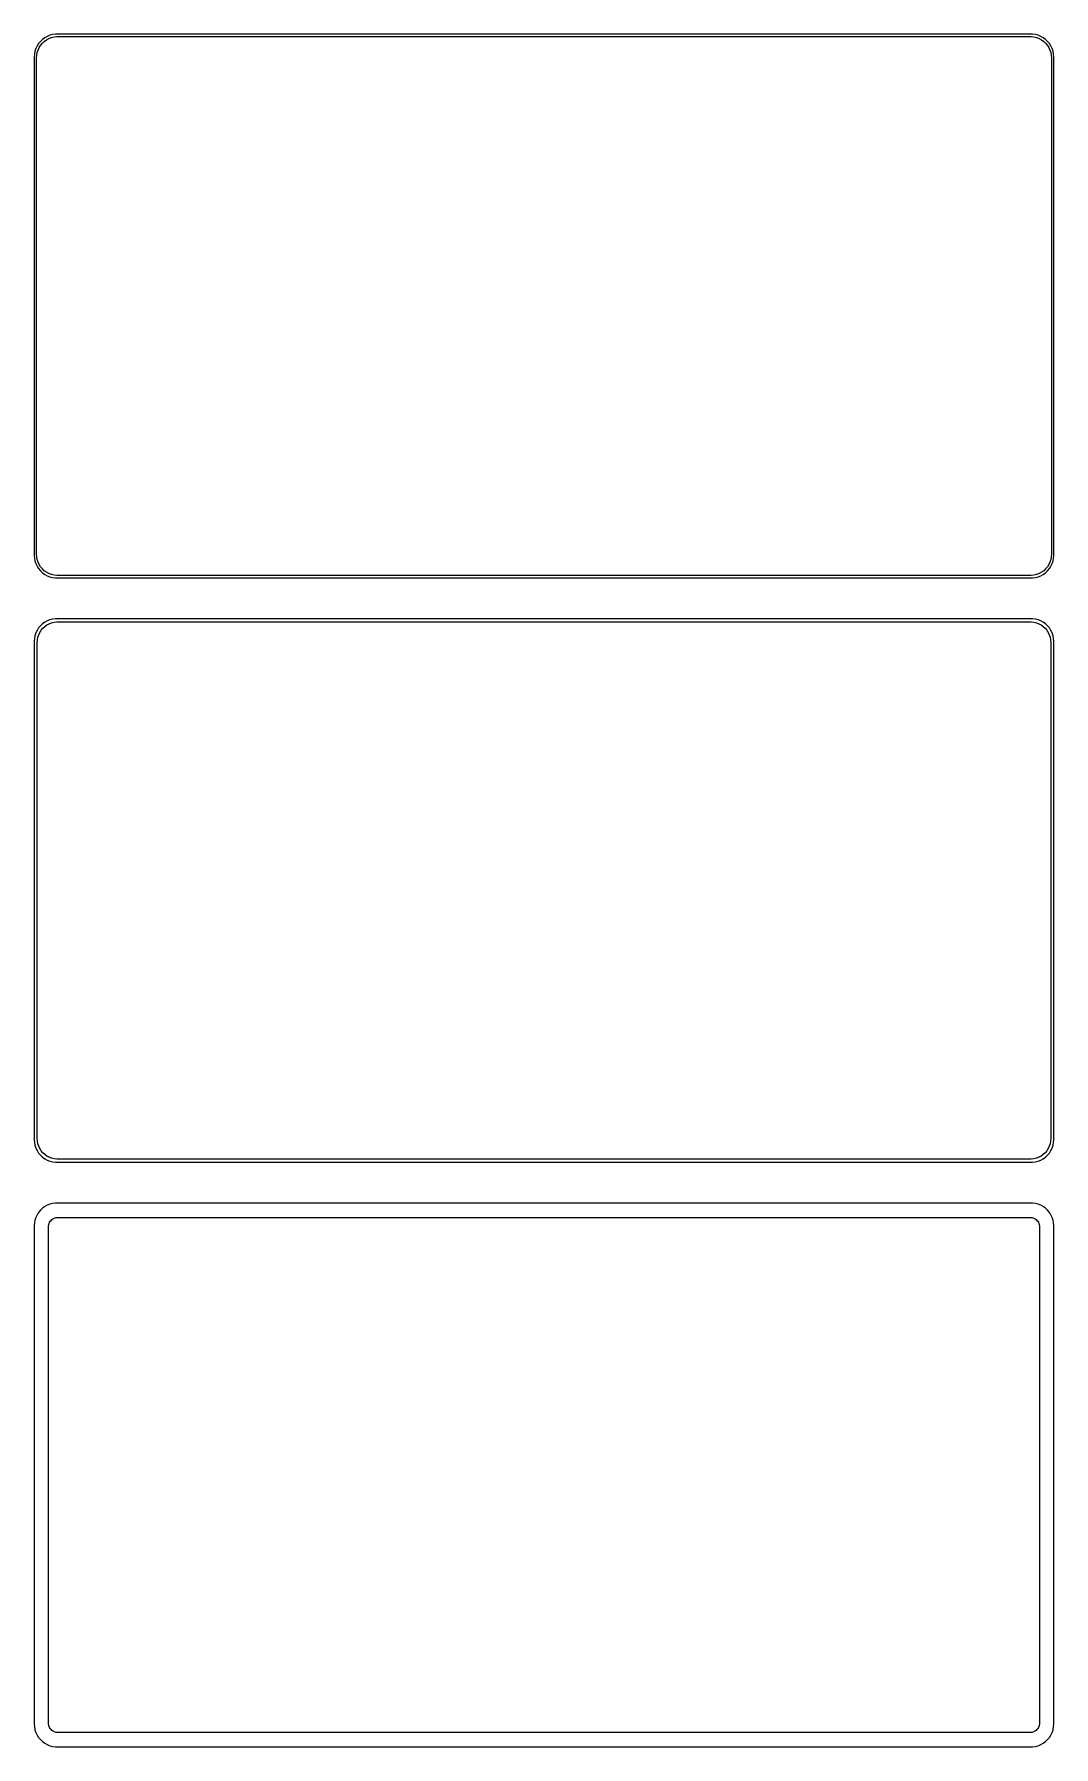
# Model space of a CAD drawing. Header units: metres. Extents: x -112 to 112, y 327 to 705.
import ezdxf

# ---------------------------------------------------------------- set-up
doc = ezdxf.new("R2010")
doc.units = ezdxf.units.M

msp = doc.modelspace()

# ---------------------------------------------------------------- linework, layer by layer
for p, q in [((-111.145, 703.423), (-111.545, 702.939)), ((-110.687, 703.853), (-111.145, 703.423)), ((-110.713, 703.002), (-110.278, 703.41)), ((-110.179, 704.222), (-110.687, 703.853)), ((-110.278, 703.41), (-109.795, 703.761)), ((-109.629, 704.524), (-110.179, 704.222)), ((-109.795, 703.761), (-109.272, 704.048)), ((-109.045, 704.755), (-109.629, 704.524)), ((-109.272, 704.048), (-108.718, 704.268)), ((-108.437, 704.911), (-109.045, 704.755)), ((-108.718, 704.268), (-108.14, 704.416)), ((-107.814, 704.99), (-108.437, 704.911)), ((-108.14, 704.416), (-107.548, 704.491)), ((107.814, 704.99), (-107.814, 704.99)), ((-107.548, 704.491), (107.548, 704.491)), ((107.548, 704.491), (108.14, 704.416)), ((108.437, 704.911), (107.814, 704.99)), ((108.14, 704.416), (108.718, 704.268)), ((109.045, 704.755), (108.437, 704.911)), ((108.718, 704.268), (109.272, 704.048)), ((109.629, 704.524), (109.045, 704.755)), ((109.272, 704.048), (109.795, 703.761)), ((110.179, 704.222), (109.629, 704.524)), ((109.795, 703.761), (110.278, 703.41)), ((110.687, 703.853), (110.179, 704.222)), ((110.278, 703.41), (110.713, 703.002)), ((111.145, 703.423), (110.687, 703.853)), ((111.545, 702.939), (111.145, 703.423)), ((-112.461, 700.627), (-112.5, 700)), ((-112.5, 700), (-112.5, 590)), ((-112.343, 701.243), (-112.461, 700.627)), ((-112.149, 701.841), (-112.343, 701.243)), ((-111.882, 702.409), (-112.149, 701.841)), ((-112, 699.75), (-111.963, 700.345)), ((-112, 590.25), (-112, 699.75)), ((-111.963, 700.345), (-111.851, 700.931)), ((-111.545, 702.939), (-111.882, 702.409)), ((-111.851, 700.931), (-111.666, 701.499)), ((-111.666, 701.499), (-111.412, 702.038)), ((-111.412, 702.038), (-111.093, 702.542)), ((-111.093, 702.542), (-110.713, 703.002)), ((110.713, 703.002), (111.093, 702.542)), ((111.093, 702.542), (111.412, 702.038)), ((111.412, 702.038), (111.666, 701.499)), ((111.882, 702.409), (111.545, 702.939)), ((111.666, 701.499), (111.851, 700.931)), ((111.851, 700.931), (111.963, 700.345)), ((112.149, 701.841), (111.882, 702.409)), ((111.963, 700.345), (112, 699.75)), ((112, 699.75), (112, 590.25)), ((112.343, 701.243), (112.149, 701.841)), ((112.461, 700.627), (112.343, 701.243)), ((112.5, 700), (112.461, 700.627)), ((112.5, 590), (112.5, 700)), ((-112.5, 590), (-112.461, 589.373)), ((-111.963, 589.655), (-112, 590.25)), ((-111.851, 589.069), (-111.963, 589.655)), ((111.963, 589.655), (111.851, 589.069)), ((112, 590.25), (111.963, 589.655)), ((112.461, 589.373), (112.5, 590)), ((-112.461, 589.373), (-112.343, 588.757)), ((-112.343, 588.757), (-112.149, 588.159)), ((-112.149, 588.159), (-111.882, 587.591)), ((-111.882, 587.591), (-111.545, 587.061)), ((-111.666, 588.501), (-111.851, 589.069)), ((-111.412, 587.962), (-111.666, 588.501)), ((-111.545, 587.061), (-111.145, 586.577)), ((-111.093, 587.458), (-111.412, 587.962)), ((-111.145, 586.577), (-110.687, 586.147)), ((-110.713, 586.998), (-111.093, 587.458)), ((-110.278, 586.59), (-110.713, 586.998)), ((-110.687, 586.147), (-110.179, 585.778)), ((-109.795, 586.239), (-110.278, 586.59)), ((-109.272, 585.952), (-109.795, 586.239)), ((-108.718, 585.732), (-109.272, 585.952)), ((109.272, 585.952), (108.718, 585.732)), ((109.795, 586.239), (109.272, 585.952)), ((110.278, 586.59), (109.795, 586.239)), ((110.179, 585.778), (110.687, 586.147)), ((110.713, 586.998), (110.278, 586.59)), ((110.687, 586.147), (111.145, 586.577)), ((111.093, 587.458), (110.713, 586.998)), ((111.412, 587.962), (111.093, 587.458)), ((111.145, 586.577), (111.545, 587.061)), ((111.666, 588.501), (111.412, 587.962)), ((111.545, 587.061), (111.882, 587.591)), ((111.851, 589.069), (111.666, 588.501)), ((111.882, 587.591), (112.149, 588.159)), ((112.149, 588.159), (112.343, 588.757)), ((112.343, 588.757), (112.461, 589.373)), ((-110.179, 585.778), (-109.629, 585.476)), ((-109.629, 585.476), (-109.045, 585.245)), ((-109.045, 585.245), (-108.437, 585.089)), ((-108.14, 585.584), (-108.718, 585.732)), ((-108.437, 585.089), (-107.814, 585.01)), ((-107.548, 585.509), (-108.14, 585.584)), ((-107.814, 585.01), (107.814, 585.01)), ((107.548, 585.509), (-107.548, 585.509)), ((108.14, 585.584), (107.548, 585.509)), ((107.814, 585.01), (108.437, 585.089)), ((108.718, 585.732), (108.14, 585.584)), ((108.437, 585.089), (109.045, 585.245)), ((109.045, 585.245), (109.629, 585.476)), ((109.629, 585.476), (110.179, 585.778)), ((-110.687, 574.853), (-111.145, 574.423)), ((-110.179, 575.222), (-110.687, 574.853)), ((-109.629, 575.524), (-110.179, 575.222)), ((-110.168, 574.278), (-109.703, 574.616)), ((-109.703, 574.616), (-109.199, 574.893)), ((-109.045, 575.755), (-109.629, 575.524)), ((-109.199, 574.893), (-108.665, 575.104)), ((-108.437, 575.911), (-109.045, 575.755)), ((-108.665, 575.104), (-108.108, 575.247)), ((-107.814, 575.99), (-108.437, 575.911)), ((-108.108, 575.247), (-107.537, 575.319)), ((107.814, 575.99), (-107.814, 575.99)), ((-107.537, 575.319), (107.537, 575.319)), ((107.537, 575.319), (108.108, 575.247)), ((108.437, 575.911), (107.814, 575.99)), ((108.108, 575.247), (108.665, 575.104)), ((109.045, 575.755), (108.437, 575.911)), ((108.665, 575.104), (109.199, 574.893)), ((109.629, 575.524), (109.045, 575.755)), ((109.199, 574.893), (109.703, 574.616)), ((110.179, 575.222), (109.629, 575.524)), ((109.703, 574.616), (110.168, 574.278)), ((110.687, 574.853), (110.179, 575.222)), ((111.145, 574.423), (110.687, 574.853)), ((-112.461, 571.627), (-112.5, 571)), ((-112.5, 571), (-112.5, 461)), ((-112.343, 572.243), (-112.461, 571.627)), ((-112.149, 572.841), (-112.343, 572.243)), ((-111.882, 573.409), (-112.149, 572.841)), ((-111.545, 573.939), (-111.882, 573.409)), ((-111.828, 570.75), (-111.792, 571.324)), ((-111.828, 461.25), (-111.828, 570.75)), ((-111.792, 571.324), (-111.685, 571.889)), ((-111.685, 571.889), (-111.507, 572.435)), ((-111.145, 574.423), (-111.545, 573.939)), ((-111.507, 572.435), (-111.262, 572.956)), ((-111.262, 572.956), (-110.954, 573.441)), ((-110.954, 573.441), (-110.588, 573.884)), ((-110.588, 573.884), (-110.168, 574.278)), ((110.168, 574.278), (110.588, 573.884)), ((110.588, 573.884), (110.954, 573.441)), ((110.954, 573.441), (111.262, 572.956)), ((111.545, 573.939), (111.145, 574.423)), ((111.262, 572.956), (111.507, 572.435)), ((111.507, 572.435), (111.685, 571.889)), ((111.882, 573.409), (111.545, 573.939)), ((111.685, 571.889), (111.792, 571.324)), ((111.792, 571.324), (111.828, 570.75)), ((111.828, 570.75), (111.828, 461.25)), ((112.149, 572.841), (111.882, 573.409)), ((112.343, 572.243), (112.149, 572.841)), ((112.461, 571.627), (112.343, 572.243)), ((112.5, 571), (112.461, 571.627)), ((112.5, 461), (112.5, 571)), ((-111.792, 460.676), (-111.828, 461.25)), ((111.828, 461.25), (111.792, 460.676)), ((-112.5, 461), (-112.461, 460.373)), ((-112.461, 460.373), (-112.343, 459.757)), ((-112.343, 459.757), (-112.149, 459.159)), ((-112.149, 459.159), (-111.882, 458.591)), ((-111.882, 458.591), (-111.545, 458.061)), ((-111.685, 460.111), (-111.792, 460.676)), ((-111.507, 459.565), (-111.685, 460.111)), ((-111.545, 458.061), (-111.145, 457.577)), ((-111.262, 459.044), (-111.507, 459.565)), ((-110.954, 458.559), (-111.262, 459.044)), ((-111.145, 457.577), (-110.687, 457.147)), ((-110.588, 458.116), (-110.954, 458.559)), ((-110.168, 457.722), (-110.588, 458.116)), ((-109.703, 457.384), (-110.168, 457.722)), ((-109.199, 457.107), (-109.703, 457.384)), ((109.703, 457.384), (109.199, 457.107)), ((110.168, 457.722), (109.703, 457.384)), ((110.588, 458.116), (110.168, 457.722)), ((110.954, 458.559), (110.588, 458.116)), ((110.687, 457.147), (111.145, 457.577)), ((111.262, 459.044), (110.954, 458.559)), ((111.145, 457.577), (111.545, 458.061)), ((111.507, 459.565), (111.262, 459.044)), ((111.685, 460.111), (111.507, 459.565)), ((111.545, 458.061), (111.882, 458.591)), ((111.792, 460.676), (111.685, 460.111)), ((111.882, 458.591), (112.149, 459.159)), ((112.149, 459.159), (112.343, 459.757)), ((112.343, 459.757), (112.461, 460.373)), ((112.461, 460.373), (112.5, 461)), ((-110.687, 457.147), (-110.179, 456.778)), ((-110.179, 456.778), (-109.629, 456.476)), ((-109.629, 456.476), (-109.045, 456.245)), ((-108.665, 456.896), (-109.199, 457.107)), ((-109.045, 456.245), (-108.437, 456.089)), ((-108.108, 456.753), (-108.665, 456.896)), ((-108.437, 456.089), (-107.814, 456.01)), ((-107.537, 456.681), (-108.108, 456.753)), ((-107.814, 456.01), (107.814, 456.01)), ((107.537, 456.681), (-107.537, 456.681)), ((108.108, 456.753), (107.537, 456.681)), ((107.814, 456.01), (108.437, 456.089)), ((108.665, 456.896), (108.108, 456.753)), ((108.437, 456.089), (109.045, 456.245)), ((109.199, 457.107), (108.665, 456.896)), ((109.045, 456.245), (109.629, 456.476)), ((109.629, 456.476), (110.179, 456.778)), ((110.179, 456.778), (110.687, 457.147)), ((-110.179, 446.222), (-110.687, 445.853)), ((-109.629, 446.524), (-110.179, 446.222)), ((-109.045, 446.755), (-109.629, 446.524)), ((-108.437, 446.911), (-109.045, 446.755)), ((-107.814, 446.99), (-108.437, 446.911)), ((107.814, 446.99), (-107.814, 446.99)), ((108.437, 446.911), (107.814, 446.99)), ((109.045, 446.755), (108.437, 446.911)), ((109.629, 446.524), (109.045, 446.755)), ((110.179, 446.222), (109.629, 446.524)), ((110.687, 445.853), (110.179, 446.222)), ((-112.461, 442.627), (-112.5, 442)), ((-112.343, 443.243), (-112.461, 442.627)), ((-112.149, 443.841), (-112.343, 443.243)), ((-111.882, 444.409), (-112.149, 443.841)), ((-111.545, 444.939), (-111.882, 444.409)), ((-111.145, 445.423), (-111.545, 444.939)), ((-110.687, 445.853), (-111.145, 445.423)), ((-109.343, 442.014), (-109.293, 442.275)), ((-109.293, 442.275), (-109.211, 442.527)), ((-109.211, 442.527), (-109.099, 442.766)), ((-109.099, 442.766), (-108.957, 442.99)), ((-108.957, 442.99), (-108.788, 443.194)), ((-108.788, 443.194), (-108.595, 443.375)), ((-108.595, 443.375), (-108.38, 443.531)), ((-108.38, 443.531), (-108.148, 443.659)), ((-108.148, 443.659), (-107.902, 443.756)), ((-107.902, 443.756), (-107.645, 443.822)), ((-107.645, 443.822), (-107.382, 443.855)), ((-107.382, 443.855), (107.382, 443.855)), ((107.382, 443.855), (107.645, 443.822)), ((107.645, 443.822), (107.902, 443.756)), ((107.902, 443.756), (108.148, 443.659)), ((108.148, 443.659), (108.38, 443.531)), ((108.38, 443.531), (108.595, 443.375)), ((108.595, 443.375), (108.788, 443.194)), ((108.788, 443.194), (108.957, 442.99)), ((108.957, 442.99), (109.099, 442.766)), ((109.099, 442.766), (109.211, 442.527)), ((109.211, 442.527), (109.293, 442.275)), ((109.293, 442.275), (109.343, 442.014)), ((111.145, 445.423), (110.687, 445.853)), ((111.545, 444.939), (111.145, 445.423)), ((111.882, 444.409), (111.545, 444.939)), ((112.149, 443.841), (111.882, 444.409)), ((112.343, 443.243), (112.149, 443.841)), ((112.461, 442.627), (112.343, 443.243)), ((112.5, 442), (112.461, 442.627)), ((-112.5, 442), (-112.5, 332)), ((-109.36, 441.75), (-109.343, 442.014)), ((-109.36, 332.25), (-109.36, 441.75)), ((109.343, 442.014), (109.36, 441.75)), ((109.36, 441.75), (109.36, 332.25)), ((112.5, 332), (112.5, 442)), ((-112.5, 332), (-112.461, 331.373)), ((-112.461, 331.373), (-112.343, 330.757)), ((-112.343, 330.757), (-112.149, 330.159)), ((-112.149, 330.159), (-111.882, 329.591)), ((-111.882, 329.591), (-111.545, 329.061)), ((-111.545, 329.061), (-111.145, 328.577)), ((-109.343, 331.986), (-109.36, 332.25)), ((-109.293, 331.725), (-109.343, 331.986)), ((-109.211, 331.473), (-109.293, 331.725)), ((-109.099, 331.234), (-109.211, 331.473)), ((-108.957, 331.01), (-109.099, 331.234)), ((-108.788, 330.806), (-108.957, 331.01)), ((-108.595, 330.625), (-108.788, 330.806)), ((-108.38, 330.469), (-108.595, 330.625)), ((-108.148, 330.341), (-108.38, 330.469)), ((-107.902, 330.244), (-108.148, 330.341)), ((-107.645, 330.178), (-107.902, 330.244)), ((-107.382, 330.145), (-107.645, 330.178)), ((107.382, 330.145), (-107.382, 330.145)), ((107.645, 330.178), (107.382, 330.145)), ((107.902, 330.244), (107.645, 330.178)), ((108.148, 330.341), (107.902, 330.244)), ((108.38, 330.469), (108.148, 330.341)), ((108.595, 330.625), (108.38, 330.469)), ((108.788, 330.806), (108.595, 330.625)), ((108.957, 331.01), (108.788, 330.806)), ((109.099, 331.234), (108.957, 331.01)), ((109.211, 331.473), (109.099, 331.234)), ((109.293, 331.725), (109.211, 331.473)), ((109.343, 331.986), (109.293, 331.725)), ((109.36, 332.25), (109.343, 331.986)), ((111.145, 328.577), (111.545, 329.061)), ((111.545, 329.061), (111.882, 329.591)), ((111.882, 329.591), (112.149, 330.159)), ((112.149, 330.159), (112.343, 330.757)), ((112.343, 330.757), (112.461, 331.373)), ((112.461, 331.373), (112.5, 332)), ((-111.145, 328.577), (-110.687, 328.147)), ((-110.687, 328.147), (-110.179, 327.778)), ((-110.179, 327.778), (-109.629, 327.476)), ((-109.629, 327.476), (-109.045, 327.245)), ((-109.045, 327.245), (-108.437, 327.089)), ((-108.437, 327.089), (-107.814, 327.01)), ((-107.814, 327.01), (107.814, 327.01)), ((107.814, 327.01), (108.437, 327.089)), ((108.437, 327.089), (109.045, 327.245)), ((109.045, 327.245), (109.629, 327.476)), ((109.629, 327.476), (110.179, 327.778)), ((110.179, 327.778), (110.687, 328.147)), ((110.687, 328.147), (111.145, 328.577))]:
    msp.add_line(p, q)

doc.saveas('drawing.dxf')
